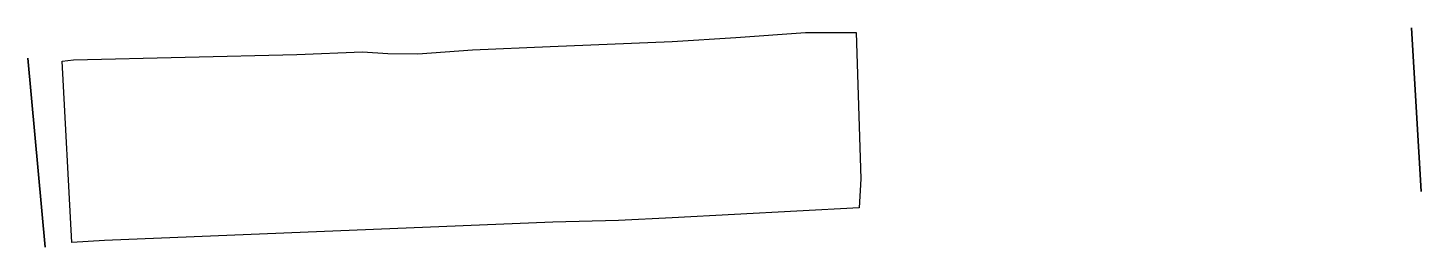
# Model space of a CAD drawing. Header units: metres. Extents: x 602584.1 to 602680.6, y 1317792.2 to 1317807.5.
import ezdxf

# ---------------------------------------------------------------- set-up
doc = ezdxf.new("R2010")
doc.units = ezdxf.units.M

msp = doc.modelspace()

# ---------------------------------------------------------------- linework, layer by layer
at = {"flags": 128}
for points in [[(602586.527, 1317805.139), (602587.303, 1317805.227), (602602.749, 1317805.606), (602607.295, 1317805.8), (602609.068, 1317805.667), (602611.122, 1317805.66), (602614.915, 1317805.923), (602620.302, 1317806.156), (602628.734, 1317806.498), (602633.133, 1317806.78), (602637.965, 1317807.127), (602641.472, 1317807.126), (602641.804, 1317796.989), (602641.681, 1317794.97), (602628.747, 1317794.28), (602625.022, 1317794.087), (602620.483, 1317793.97), (602589.457, 1317792.709), (602587.186, 1317792.556)], [(602680.575, 1317796.095), (602679.916, 1317807.459)], [(602584.142, 1317805.345), (602585.346, 1317792.24)]]:
    msp.add_lwpolyline(points, close=True, dxfattribs=at)

doc.saveas('drawing.dxf')
